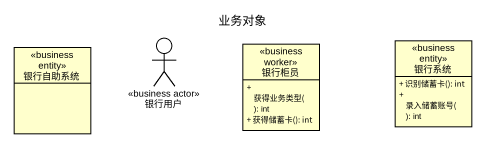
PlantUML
@startuml
title 业务对象
allowmixing
hide circle
hide empty members
skinparam classAttributeIconSize 0
class 银行自助系统 <<business entity>>
actor 银行用户 <<business actor>>
class 银行柜员 <<business worker>> {
  + 获得业务类型(): int
  + 获得储蓄卡(): int
}
class 银行系统 <<business entity>> {
  + 识别储蓄卡(): int
  + 录入储蓄账号(): int
}
@enduml
